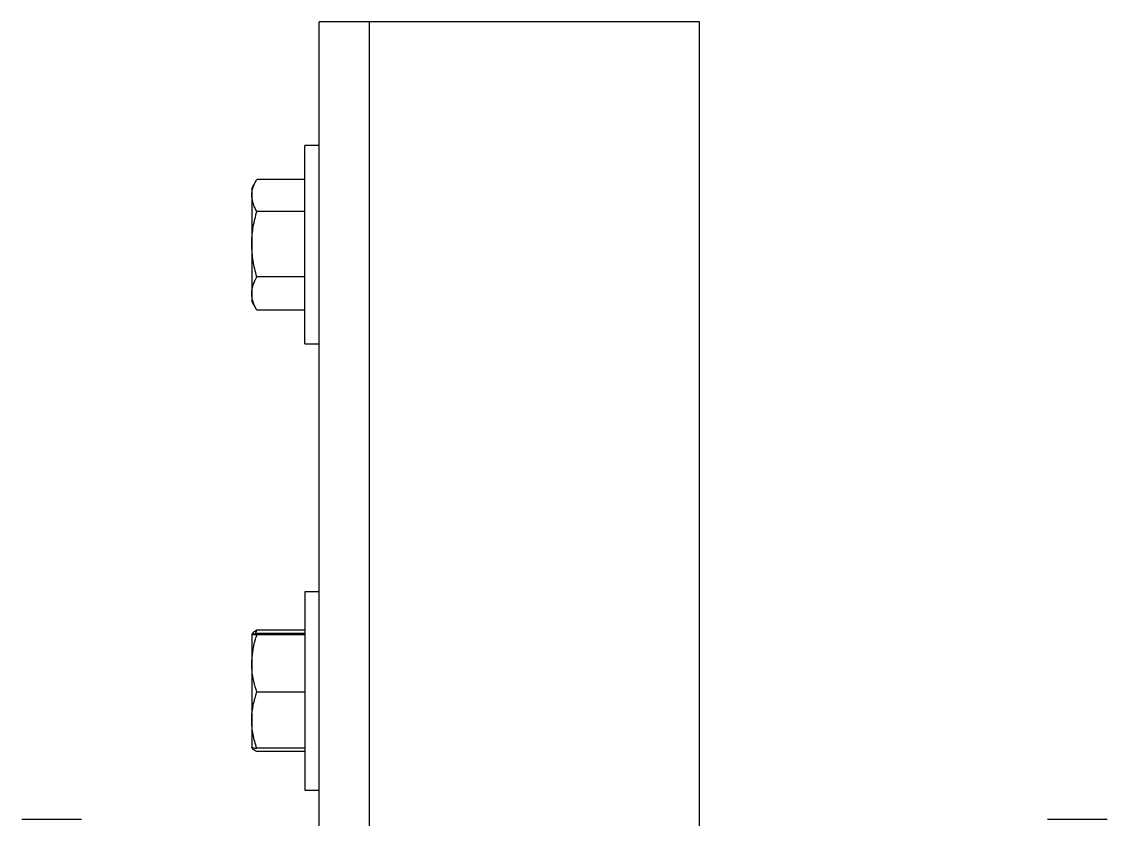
# Model space of a CAD drawing. Header units: millimetres. Extents: x -208 to -53, y -1 to 183.
# Drawn here: x -190.9 to -69.2, y 93.9 to 183.3 of the extents above; entities that cross this region are included whole.
import ezdxf

# ---------------------------------------------------------------- set-up
doc = ezdxf.new("R2010")
doc.units = ezdxf.units.MM

# ---------------------------------------------------------------- blocks, each defined once
blk = doc.blocks.new('DI_SAPATA')
at = {"color": 7, "linetype": 'Continuous', "lineweight": 25}
for p, q in [((-27.5, 4.76), (-27.5, 104.76)), ((15.15, 104.76), (-27.5, 104.76)), ((-21.85, 4.76), (-21.85, 104.76)), ((15.15, 4.76), (15.15, 104.76)), ((-27.5, 90.87), (-29.1, 90.87)), ((-29.1, 68.65), (-29.1, 90.87)), ((-34.53, 87.05), (-35.07, 86.11)), ((-29.1, 87.09), (-34.5, 87.09)), ((-35.07, 86.11), (-35.07, 73.41)), ((-29.1, 83.49), (-34.5, 83.49)), ((-29.1, 76.16), (-34.5, 76.16)), ((-35.07, 73.41), (-34.53, 72.47)), ((-29.1, 72.43), (-34.5, 72.43)), ((-29.1, 68.65), (-27.5, 68.65)), ((-27.5, 40.87), (-29.1, 40.87)), ((-29.1, 40.87), (-29.1, 18.65)), ((-34.63, 36.17), (-34.5, 36.56)), ((-29.1, 36.56), (-34.5, 36.56)), ((-35.07, 36.11), (-35.07, 23.41)), ((-29.1, 36.18), (-34.5, 36.18)), ((-29.1, 36.04), (-34.5, 36.04)), ((-29.1, 29.62), (-34.5, 29.62)), ((-29.1, 23.34), (-34.5, 23.34)), ((-29.1, 22.96), (-34.5, 22.96)), ((-29.1, 18.65), (-27.5, 18.65)), ((-60.85, 15.38), (-54.15, 15.38)), ((54.15, 15.38), (60.85, 15.38))]:
    blk.add_line(p, q, dxfattribs=at)
for points, knots in [([(-35.07, 85.29), (-35.06, 85.43), (-35.04, 86.04), (-34.73, 86.64), (-34.5, 87.09)], [0, 0, 0, 0, 0.231849, 1, 1, 1, 1]), ([(-34.5, 83.49), (-34.57, 83.61), (-34.91, 84.2), (-35, 84.81), (-35.07, 85.29)], [0, 0, 0, 0, 0.211001, 1, 1, 1, 1]), ([(-35.07, 79.82), (-35.07, 79.91), (-35.06, 80.57), (-34.94, 81.81), (-34.65, 82.92), (-34.5, 83.49)], [0, 0, 0, 0, 0.0700758, 0.5307771, 1, 1, 1, 1]), ([(-34.5, 76.16), (-34.66, 76.75), (-34.98, 77.95), (-35.04, 79.19), (-35.07, 79.82)], [0, 0, 0, 0, 0.495458, 1, 1, 1, 1]), ([(-35.07, 74.29), (-35.07, 74.34), (-35.06, 74.67), (-34.94, 75.3), (-34.65, 75.87), (-34.5, 76.16)], [0, 0, 0, 0, 0.070076, 0.530777, 1, 1, 1, 1]), ([(-34.5, 72.43), (-34.66, 72.73), (-34.98, 73.34), (-35.04, 73.97), (-35.07, 74.29)], [0, 0, 0, 0, 0.495458, 1, 1, 1, 1]), ([(-34.5, 36.56), (-34.66, 36.48), (-34.96, 36.32), (-35.01, 36.17), (-35.04, 36.1)], [0, 0, 0, 0, 0.5453455, 1, 1, 1, 1]), ([(-35.07, 36.11), (-35.07, 36.11), (-35.06, 36.12), (-34.94, 36.15), (-34.65, 36.17), (-34.5, 36.18)], [0, 0, 0, 0, 0.070076, 0.530777, 1, 1, 1, 1]), ([(-34.5, 36.04), (-34.66, 36.05), (-34.98, 36.07), (-35.04, 36.1), (-35.07, 36.11)], [0, 0, 0, 0, 0.495458, 1, 1, 1, 1]), ([(-35.07, 32.83), (-35, 33.69), (-34.91, 34.77), (-34.57, 35.82), (-34.5, 36.04)], [0, 0, 0, 0, 0.788999, 1, 1, 1, 1]), ([(-34.5, 29.62), (-34.73, 30.43), (-35.04, 31.49), (-35.06, 32.58), (-35.07, 32.83)], [0, 0, 0, 0, 0.768151, 1, 1, 1, 1]), ([(-35.07, 26.48), (-35.07, 26.56), (-35.06, 27.12), (-34.94, 28.18), (-34.65, 29.14), (-34.5, 29.62)], [0, 0, 0, 0, 0.070076, 0.530777, 1, 1, 1, 1]), ([(-34.5, 23.34), (-34.58, 23.59), (-34.75, 24.1), (-34.92, 24.88), (-35.05, 25.68), (-35.06, 26.21), (-35.07, 26.48)], [0, 0, 0, 0, 0.247269, 0.495363, 0.746874, 1, 1, 1, 1]), ([(-35.07, 23.41), (-35.07, 23.41), (-35.07, 23.4), (-35.02, 23.39), (-34.91, 23.37), (-34.73, 23.36), (-34.58, 23.35), (-34.5, 23.34)], [0, 0, 0, 0, 0.070041, 0.299802, 0.530824, 0.765022, 1, 1, 1, 1]), ([(-34.5, 22.96), (-34.58, 23), (-34.75, 23.08), (-34.92, 23.21), (-35.03, 23.32), (-35.05, 23.39), (-35.05, 23.42)], [0, 0, 0, 0, 0.277446, 0.555817, 0.838023, 1, 1, 1, 1])]:
    blk.add_open_spline(points, degree=3, knots=knots, dxfattribs=at)

msp = doc.modelspace()

# ---------------------------------------------------------------- block references
msp.add_blockref('DI_SAPATA', (-130.05, 78.52))

doc.saveas('drawing.dxf')
